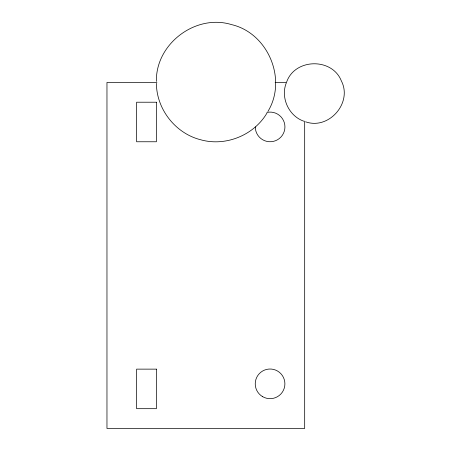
<?xml version="1.0" encoding="UTF-8"?>
<svg xmlns="http://www.w3.org/2000/svg" width="451" height="451" viewBox="0 0 451 451"><rect width="100%" height="100%" fill="white"/><g stroke="black" fill="none" stroke-linecap="round" stroke-linejoin="round"><path stroke-width="0.68" d="M156.396 81.451C155.505 43.939 195.644 13.558 231.504 24.596C268.057 33.07 287.501 79.5 267.888 111.487M286.312 82.849C280.359 97.625 288.741 116.003 303.805 121.195M286.656 81.975C294.931 58.264 332.15 57.531 341.351 80.904C352.75 102.8 328.796 130.187 305.581 121.798M266.941 113.105C253.868 135.396 225.337 146.823 200.492 139.714C175.439 133.378 156.508 109.165 156.401 83.322M156.92 82.443L106.966 82.443L106.966 428.45L304.679 428.45L304.679 121.122M275.127 82.443L286.385 82.443M266.896 112.44A14.827 14.827 0 0 1 284.778 124.764A14.827 14.827 0 0 1 271.186 141.704A14.827 14.827 0 0 1 255.277 126.917M156.396 102.219L136.619 102.219L136.619 141.761L156.396 141.761L156.396 102.219M156.396 369.132L136.619 369.132L136.619 408.679L156.396 408.679L156.396 369.132M262.657 396.683A14.827 14.827 0 0 0 284.897 383.84A14.827 14.827 0 0 0 262.657 370.998A14.827 14.827 0 0 0 262.657 396.683"/></g></svg>
